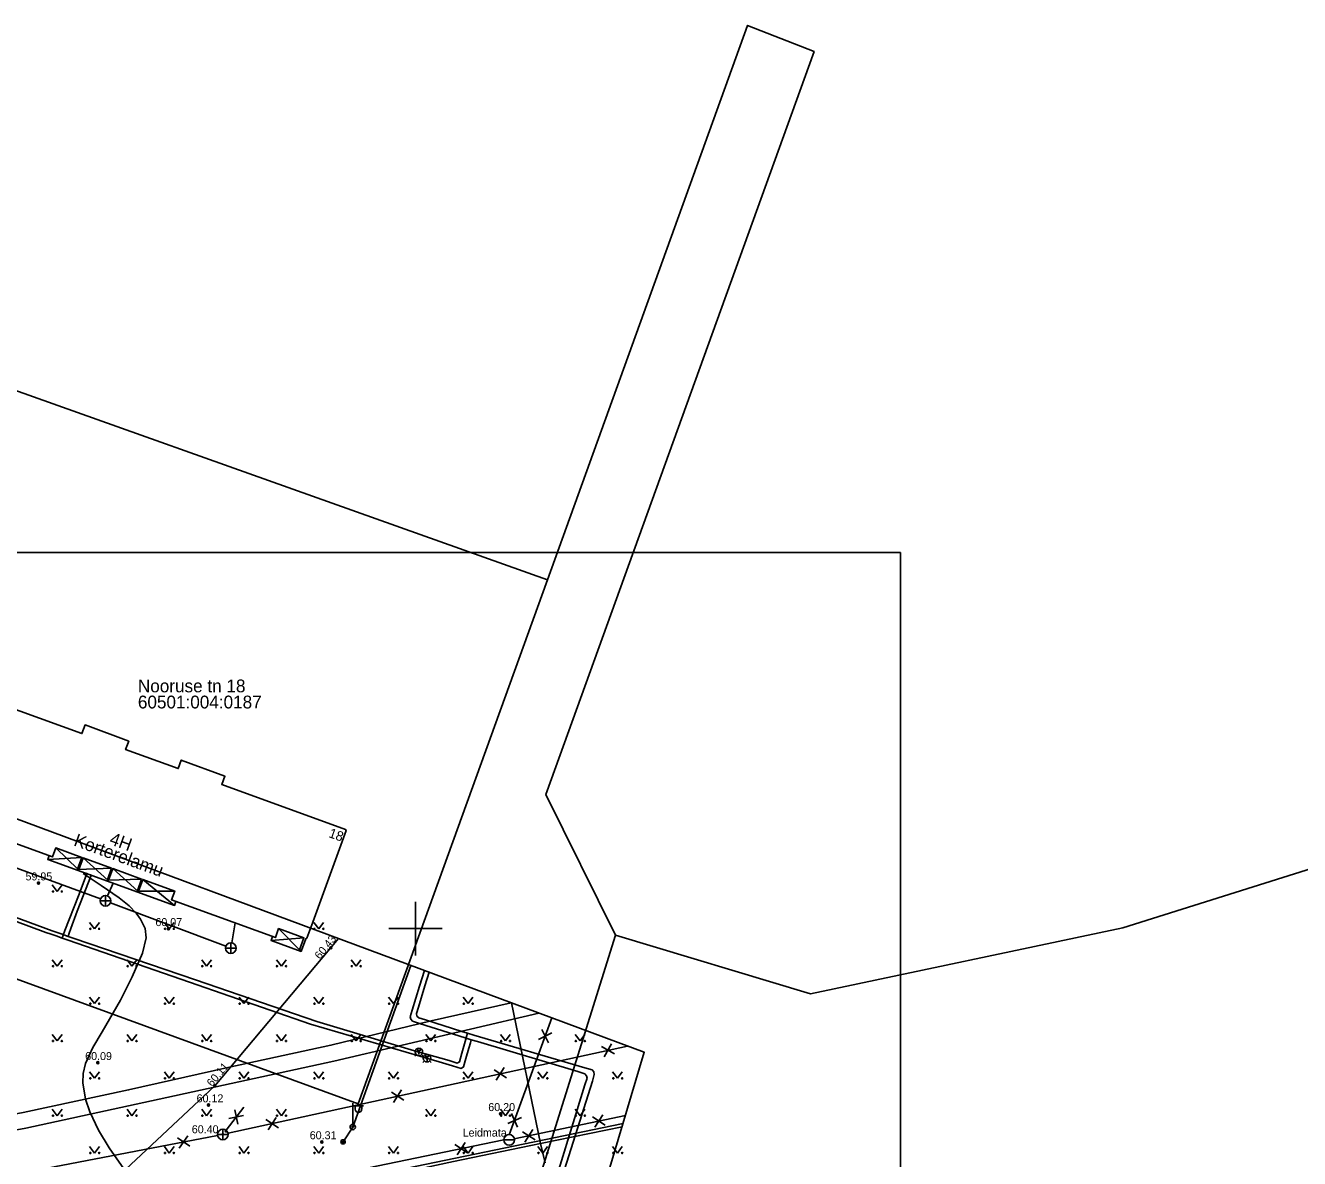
# Model space of a CAD drawing. Extents: x 634950 to 635515, y 6467879 to 6468335.
# Drawn here: x 635113.5 to 635232.8, y 6468228.5 to 6468334.6 of the extents above; entities that cross this region are included whole.
import ezdxf

# ---------------------------------------------------------------- set-up
doc = ezdxf.new("R2010")
doc.units = 0
for name, color, linetype in [('HALJASTUS', 7, 'Continuous'), ('HOONE', 7, 'Continuous'), ('HORISONTAAL-EH2000', 7, 'Continuous'), ('KKAEV', 7, 'Continuous'), ('KORGUS-EH2000', 7, 'Continuous'), ('KTRASS', 7, 'Continuous'), ('MOOTMPUNKT', 7, 'Continuous'), ('MOOTPIIR', 7, 'Continuous'), ('MPKAABEL', 7, 'Continuous'), ('MPOHULIIN', 7, 'Continuous'), ('PIIR', 7, 'Continuous'), ('POST', 7, 'Continuous'), ('TEE', 7, 'Continuous'), ('TKAEV', 7, 'Continuous'), ('TTRASS', 7, 'Continuous'), ('VKAEV', 7, 'Continuous'), ('VORK', 7, 'Continuous'), ('VORMISTUS', 7, 'Continuous'), ('VTRASS', 7, 'Continuous')]:
    doc.layers.add(name, color=color, linetype=linetype)

msp = doc.modelspace()

# ---------------------------------------------------------------- linework, layer by layer
at = {"layer": 'HALJASTUS'}
for p, q in [((635115.98, 6468254.09), (635116.44, 6468253.48)), ((635116.44, 6468253.48), (635116.89, 6468254.09)), ((635119.48, 6468250.59), (635119.94, 6468249.98)), ((635119.94, 6468249.98), (635120.39, 6468250.59)), ((635126.48, 6468250.59), (635126.94, 6468249.98)), ((635126.94, 6468249.98), (635127.39, 6468250.59)), ((635140.48, 6468250.59), (635140.94, 6468249.98)), ((635140.94, 6468249.98), (635141.39, 6468250.59)), ((635115.98, 6468247.09), (635116.44, 6468246.48)), ((635116.44, 6468246.48), (635116.89, 6468247.09)), ((635122.98, 6468247.09), (635123.44, 6468246.48)), ((635123.44, 6468246.48), (635123.89, 6468247.09)), ((635129.98, 6468247.09), (635130.44, 6468246.48)), ((635130.44, 6468246.48), (635130.89, 6468247.09)), ((635136.98, 6468247.09), (635137.44, 6468246.48)), ((635137.44, 6468246.48), (635137.89, 6468247.09)), ((635143.98, 6468247.09), (635144.44, 6468246.48)), ((635144.44, 6468246.48), (635144.89, 6468247.09)), ((635119.48, 6468243.59), (635119.94, 6468242.98)), ((635119.94, 6468242.98), (635120.39, 6468243.59)), ((635126.48, 6468243.59), (635126.94, 6468242.98)), ((635126.94, 6468242.98), (635127.39, 6468243.59)), ((635133.48, 6468243.59), (635133.94, 6468242.98)), ((635133.94, 6468242.98), (635134.39, 6468243.59)), ((635140.48, 6468243.59), (635140.94, 6468242.98)), ((635140.94, 6468242.98), (635141.39, 6468243.59)), ((635147.48, 6468243.59), (635147.94, 6468242.98)), ((635147.94, 6468242.98), (635148.39, 6468243.59)), ((635154.48, 6468243.59), (635154.94, 6468242.98)), ((635154.94, 6468242.98), (635155.39, 6468243.59)), ((635115.98, 6468240.09), (635116.44, 6468239.48)), ((635116.44, 6468239.48), (635116.89, 6468240.09)), ((635122.98, 6468240.09), (635123.44, 6468239.48)), ((635123.44, 6468239.48), (635123.89, 6468240.09)), ((635129.98, 6468240.09), (635130.44, 6468239.48)), ((635130.44, 6468239.48), (635130.89, 6468240.09)), ((635136.98, 6468240.09), (635137.44, 6468239.48)), ((635137.44, 6468239.48), (635137.89, 6468240.09)), ((635143.98, 6468240.09), (635144.44, 6468239.48)), ((635144.44, 6468239.48), (635144.89, 6468240.09)), ((635150.98, 6468240.09), (635151.44, 6468239.48)), ((635151.44, 6468239.48), (635151.89, 6468240.09)), ((635157.98, 6468240.09), (635158.44, 6468239.48)), ((635158.44, 6468239.48), (635158.89, 6468240.09)), ((635164.98, 6468240.09), (635165.44, 6468239.48)), ((635165.44, 6468239.48), (635165.89, 6468240.09)), ((635119.48, 6468236.59), (635119.94, 6468235.98)), ((635119.94, 6468235.98), (635120.39, 6468236.59)), ((635126.48, 6468236.59), (635126.94, 6468235.98)), ((635126.94, 6468235.98), (635127.39, 6468236.59)), ((635133.48, 6468236.59), (635133.94, 6468235.98)), ((635133.94, 6468235.98), (635134.39, 6468236.59)), ((635140.48, 6468236.59), (635140.94, 6468235.98)), ((635140.94, 6468235.98), (635141.39, 6468236.59)), ((635147.48, 6468236.59), (635147.94, 6468235.98)), ((635147.94, 6468235.98), (635148.39, 6468236.59)), ((635154.48, 6468236.59), (635154.94, 6468235.98)), ((635154.94, 6468235.98), (635155.39, 6468236.59)), ((635161.48, 6468236.59), (635161.94, 6468235.98)), ((635161.94, 6468235.98), (635162.39, 6468236.59)), ((635168.48, 6468236.59), (635168.94, 6468235.98)), ((635168.94, 6468235.98), (635169.39, 6468236.59)), ((635115.98, 6468233.09), (635116.44, 6468232.48)), ((635116.44, 6468232.48), (635116.89, 6468233.09)), ((635122.98, 6468233.09), (635123.44, 6468232.48)), ((635123.44, 6468232.48), (635123.89, 6468233.09)), ((635129.98, 6468233.09), (635130.44, 6468232.48)), ((635130.44, 6468232.48), (635130.89, 6468233.09)), ((635136.98, 6468233.09), (635137.44, 6468232.48)), ((635137.44, 6468232.48), (635137.89, 6468233.09)), ((635150.98, 6468233.09), (635151.44, 6468232.48)), ((635151.44, 6468232.48), (635151.89, 6468233.09)), ((635157.98, 6468233.09), (635158.44, 6468232.48)), ((635158.44, 6468232.48), (635158.89, 6468233.09)), ((635164.98, 6468233.09), (635165.44, 6468232.48)), ((635165.44, 6468232.48), (635165.89, 6468233.09)), ((635119.48, 6468229.59), (635119.94, 6468228.98)), ((635119.94, 6468228.98), (635120.39, 6468229.59)), ((635126.48, 6468229.59), (635126.94, 6468228.98)), ((635126.94, 6468228.98), (635127.39, 6468229.59)), ((635133.48, 6468229.59), (635133.94, 6468228.98)), ((635133.94, 6468228.98), (635134.39, 6468229.59)), ((635140.48, 6468229.59), (635140.94, 6468228.98)), ((635140.94, 6468228.98), (635141.39, 6468229.59)), ((635147.48, 6468229.59), (635147.94, 6468228.98)), ((635147.94, 6468228.98), (635148.39, 6468229.59)), ((635154.48, 6468229.59), (635154.94, 6468228.98)), ((635154.94, 6468228.98), (635155.39, 6468229.59)), ((635161.48, 6468229.59), (635161.94, 6468228.98)), ((635161.94, 6468228.98), (635162.39, 6468229.59)), ((635168.48, 6468229.59), (635168.94, 6468228.98)), ((635168.94, 6468228.98), (635169.39, 6468229.59))]:
    msp.add_line(p, q, dxfattribs=at)
for centre in [(635116.04, 6468253.48), (635116.87, 6468253.48), (635119.54, 6468249.98), (635120.37, 6468249.98), (635126.54, 6468249.98), (635127.37, 6468249.98), (635140.54, 6468249.98), (635141.37, 6468249.98), (635116.04, 6468246.48), (635116.87, 6468246.48), (635123.04, 6468246.48), (635123.87, 6468246.48), (635130.04, 6468246.48), (635130.87, 6468246.48), (635137.04, 6468246.48), (635137.87, 6468246.48), (635144.04, 6468246.48), (635144.87, 6468246.48), (635119.54, 6468242.98), (635120.37, 6468242.98), (635126.54, 6468242.98), (635127.37, 6468242.98), (635133.54, 6468242.98), (635134.37, 6468242.98), (635140.54, 6468242.98), (635141.37, 6468242.98), (635147.54, 6468242.98), (635148.37, 6468242.98), (635154.54, 6468242.98), (635155.37, 6468242.98), (635116.04, 6468239.48), (635116.87, 6468239.48), (635123.04, 6468239.48), (635123.87, 6468239.48), (635130.04, 6468239.48), (635130.87, 6468239.48), (635137.04, 6468239.48), (635137.87, 6468239.48), (635144.04, 6468239.48), (635144.87, 6468239.48), (635151.04, 6468239.48), (635151.87, 6468239.48), (635158.04, 6468239.48), (635158.87, 6468239.48), (635165.04, 6468239.48), (635165.87, 6468239.48), (635119.54, 6468235.98), (635120.37, 6468235.98), (635126.54, 6468235.98), (635127.37, 6468235.98), (635133.54, 6468235.98), (635134.37, 6468235.98), (635140.54, 6468235.98), (635141.37, 6468235.98), (635147.54, 6468235.98), (635148.37, 6468235.98), (635154.54, 6468235.98), (635155.37, 6468235.98), (635161.54, 6468235.98), (635162.37, 6468235.98), (635168.54, 6468235.98), (635169.37, 6468235.98), (635116.04, 6468232.48), (635116.87, 6468232.48), (635123.04, 6468232.48), (635123.87, 6468232.48), (635130.04, 6468232.48), (635130.87, 6468232.48), (635137.04, 6468232.48), (635137.87, 6468232.48), (635151.04, 6468232.48), (635151.87, 6468232.48), (635158.04, 6468232.48), (635158.87, 6468232.48), (635165.04, 6468232.48), (635165.87, 6468232.48), (635119.54, 6468228.98), (635120.37, 6468228.98), (635126.54, 6468228.98), (635127.37, 6468228.98), (635133.54, 6468228.98), (635134.37, 6468228.98), (635140.54, 6468228.98), (635141.37, 6468228.98), (635147.54, 6468228.98), (635148.37, 6468228.98), (635154.54, 6468228.98), (635155.37, 6468228.98), (635161.54, 6468228.98), (635162.37, 6468228.98), (635168.54, 6468228.98), (635169.37, 6468228.98)]:
    msp.add_circle(centre, 0.055, dxfattribs=at)
at = {"layer": 'HOONE'}
for points in [[(635107.16, 6468272.48), (635118.75, 6468268.27), (635119.05, 6468269.09), (635123.14, 6468267.56), (635122.85, 6468266.78), (635127.78, 6468264.99), (635128.07, 6468265.79), (635132.15, 6468264.28), (635131.86, 6468263.51), (635143.46, 6468259.3), (635143.51, 6468259.18), (635140.38, 6468250.62)], [(635140.38, 6468250.62), (635139.83, 6468249.11), (635139.73, 6468249.05), (635139.33, 6468247.95), (635139.15, 6468248.01), (635139.56, 6468249.14), (635137.18, 6468250), (635136.88, 6468249.16), (635127.15, 6468252.69), (635127.46, 6468253.52), (635124.46, 6468254.61), (635124.06, 6468253.5), (635123.95, 6468253.54), (635124.35, 6468254.65), (635121.65, 6468255.63), (635121.25, 6468254.53), (635121.14, 6468254.57), (635121.54, 6468255.67), (635118.86, 6468256.64), (635118.46, 6468255.53), (635118.35, 6468255.56), (635118.75, 6468256.68), (635116.31, 6468257.56), (635116, 6468256.72), (635105.72, 6468260.46)], [(635127.57, 6468252.54), (635127.44, 6468252.17), (635115.56, 6468256.49), (635115.69, 6468256.84)], [(635118.75, 6468256.68), (635115.56, 6468256.49)], [(635116.31, 6468257.56), (635118.4, 6468255.54)], [(635118.86, 6468256.64), (635121.19, 6468254.55)], [(635121.54, 6468255.67), (635118.4, 6468255.54)], [(635121.65, 6468255.63), (635124, 6468253.52)], [(635124.35, 6468254.65), (635121.19, 6468254.55)], [(635127.44, 6468252.17), (635124.46, 6468254.61)], [(635124, 6468253.52), (635127.46, 6468253.52)], [(635139.32, 6468247.95), (635139.29, 6468247.87), (635136.48, 6468248.9), (635136.61, 6468249.26)], [(635139.29, 6468247.87), (635137.18, 6468250)], [(635136.48, 6468248.9), (635139.56, 6468249.14)]]:
    msp.add_lwpolyline(points, dxfattribs=at)
at = {"layer": 'HORISONTAAL-EH2000'}
msp.add_lwpolyline([(635118.87, 6468255.17), (635120.56, 6468254.03), (635122.24, 6468252.88), (635123.18, 6468252.13), (635123.83, 6468251.45), (635124.25, 6468250.9), (635124.67, 6468250.03), (635124.76, 6468249.15), (635124.42, 6468247.69), (635123.47, 6468245.48), (635122.38, 6468243.3), (635120.64, 6468240.33), (635119.77, 6468238.86), (635119.1, 6468237.37), (635118.88, 6468236.43), (635118.84, 6468235.57), (635119.09, 6468234.02), (635119.49, 6468232.85), (635120.32, 6468231.12), (635121.32, 6468229.47), (635122.69, 6468227.5), (635124.87, 6468224.84), (635125.42, 6468224.27)], dxfattribs=at)
at = {"layer": 'KKAEV'}
for p, q in [((635120.96, 6468252.11), (635120.96, 6468253.11)), ((635120.46, 6468252.61), (635121.46, 6468252.61)), ((635132.21, 6468248.18), (635133.21, 6468248.18)), ((635132.71, 6468247.68), (635132.71, 6468248.68)), ((635131.46, 6468230.72), (635132.46, 6468230.72)), ((635131.96, 6468230.22), (635131.96, 6468231.22))]:
    msp.add_line(p, q, dxfattribs=at)
for centre in [(635120.96, 6468252.61), (635132.71, 6468248.18), (635131.96, 6468230.72)]:
    msp.add_circle(centre, 0.5, dxfattribs=at)
at = {"layer": 'KORGUS-EH2000'}
for centre in [(635114.69, 6468254.27), (635126.86, 6468249.99), (635142.08, 6468248.21), (635142.08, 6468248.21), (635120.24, 6468237.44), (635131.21, 6468235.28), (635130.61, 6468233.48), (635157.99, 6468232.66), (635141.23, 6468230.02)]:
    msp.add_circle(centre, 0.1, dxfattribs=at)
at = {"layer": 'KTRASS'}
for p, q in [((635132.45, 6468230.83), (635169.86, 6468239)), ((635167.43, 6468238.95), (635168.65, 6468238.26)), ((635167.7, 6468238), (635168.39, 6468239.21)), ((635157.37, 6468236.78), (635158.54, 6468236.02)), ((635157.58, 6468235.81), (635158.33, 6468236.99)), ((635147.75, 6468234.68), (635148.92, 6468233.92)), ((635147.95, 6468233.71), (635148.71, 6468234.89)), ((635133.92, 6468233.27), (635132.27, 6468231.12)), ((635133.07, 6468233.04), (635133.36, 6468231.67)), ((635132.53, 6468232.2), (635133.9, 6468232.5)), ((635135.99, 6468232.11), (635137.17, 6468231.35)), ((635136.2, 6468231.14), (635136.95, 6468232.32)), ((635088.65, 6468222.44), (635131.47, 6468230.63)), ((635127.7, 6468230.41), (635128.86, 6468229.62)), ((635127.88, 6468229.44), (635128.67, 6468230.6))]:
    msp.add_line(p, q, dxfattribs=at)
for points in [[(635120.49, 6468252.78), (635108.88, 6468257.03)], [(635121.16, 6468253.07), (635121.68, 6468254.26)], [(635132.24, 6468248.36), (635121.43, 6468252.43)], [(635133.11, 6468250.53), (635132.79, 6468248.67)], [(635132.45, 6468224.1), (635169.46, 6468231.76)]]:
    msp.add_lwpolyline(points, dxfattribs=at)
at = {"layer": 'MOOTMPUNKT'}
for centre in [(635114.69, 6468254.27), (635126.86, 6468249.99), (635142.08, 6468248.21), (635150.33, 6468238.45), (635120.24, 6468237.44), (635151.09, 6468237.86), (635131.21, 6468235.28), (635130.61, 6468233.48), (635157.99, 6468232.66), (635144.13, 6468231.41), (635131.96, 6468230.72), (635132.25, 6468231.03), (635141.23, 6468230.02), (635143.23, 6468230.03)]:
    msp.add_circle(centre, 0.075, dxfattribs=at)
at = {"layer": 'MOOTPIIR'}
msp.add_lwpolyline([(635068.23, 6468219.77), (635088.93, 6468269.11), (635171.44, 6468238.42), (635140.15, 6468133.31)], dxfattribs=at)
at = {"layer": 'MPKAABEL'}
for points in [[(635158.99, 6468243.05), (635151.47, 6468241.35), (635142.08, 6468239.07), (635132.42, 6468236.98), (635123.13, 6468234.89), (635113.24, 6468232.77), (635103.53, 6468230.94), (635093.73, 6468229.18), (635084.58, 6468227.52), (635078.06, 6468225.31), (635076.61, 6468224.4), (635071.93, 6468219.16), (635070.94, 6468215.65), (635072.52, 6468205.77), (635075.54, 6468196.35), (635081.1, 6468183.66), (635081.11, 6468182.29), (635078.32, 6468173.25), (635076.07, 6468169.62), (635075.91, 6468169.37)], [(635076.64, 6468169.01), (635078.04, 6468169.95), (635079.62, 6468172.52), (635082.6, 6468182.12), (635082.55, 6468184.11), (635076.93, 6468196.86), (635073.97, 6468206.11), (635072.47, 6468215.54), (635073.26, 6468218.42), (635077.58, 6468223.23), (635078.67, 6468223.93), (635084.93, 6468226.06), (635113.5, 6468231.3), (635142.37, 6468237.59), (635161.56, 6468242.09)]]:
    msp.add_lwpolyline(points, dxfattribs=at)
at = {"layer": 'MPOHULIIN'}
msp.add_lwpolyline([(635149.56, 6468246.56), (635144.13, 6468231.41)], dxfattribs=at)
at = {"layer": 'PIIR'}
for points in [[(635023.81, 6468237.14), (635069.27, 6468219), (635084.02, 6468255.72), (635144.64, 6468233.59), (635162.37, 6468282.69), (635181.12, 6468334.61), (635187.35, 6468332.17), (635162.23, 6468262.58), (635168.74, 6468249.4), (635132.21, 6468132.65), (635081.62, 6468154), (635090.52, 6468169.62), (635062.87, 6468182.63), (635074.96, 6468209.63), (635019.93, 6468225.4)], [(635162.37, 6468282.69), (635144.64, 6468233.59), (635084.02, 6468255.72), (635097.24, 6468288.71), (635089.22, 6468300.24), (635092.18, 6468307.67)]]:
    msp.add_lwpolyline(points, close=True, dxfattribs=at)
msp.add_lwpolyline([(635242.4, 6468036.15), (635214.39, 6468048.09), (635138.45, 6468083.24), (635145, 6468105.92), (635138.03, 6468109.47), (635140.87, 6468128.84), (635132.21, 6468132.65), (635168.74, 6468249.4), (635187.02, 6468243.9), (635216.27, 6468250.07), (635271.2, 6468267.35)], dxfattribs=at)
at = {"layer": 'POST'}
for p, q in [((635144.13, 6468231.66), (635144.13, 6468233.66)), ((635144.13, 6468233.41), (635145.13, 6468233.41)), ((635144.35, 6468233.09), (635144.35, 6468233.41)), ((635144.97, 6468233.09), (635144.97, 6468233.41)), ((635144.13, 6468231.41), (635144.13, 6468231.41))]:
    msp.add_line(p, q, dxfattribs=at)
msp.add_lwpolyline([(635143.23, 6468230.03), (635144.13, 6468231.41)], dxfattribs=at)
for centre, radius in [((635144.13, 6468231.41), 0.25), ((635143.23, 6468230.03), 0.2)]:
    msp.add_circle(centre, radius, dxfattribs=at)
msp.add_arc((635144.66, 6468233.09), 0.306, 180, 0, dxfattribs=at)
at = {"layer": 'TEE'}
msp.add_lwpolyline([(635068.27, 6468136.28), (635073.52, 6468152.83), (635077.27, 6468164.26), (635078.06, 6468166.89), (635079.08, 6468169.41), (635082.73, 6468175.07), (635091.91, 6468187.68), (635099.09, 6468197.84), (635103.11, 6468204.65), (635107.78, 6468212.19), (635111.6, 6468217.11), (635113.3, 6468218.47), (635120.36, 6468225.12), (635131.21, 6468235.28), (635142.81, 6468249.08)], dxfattribs=at)
at = {"layer": 'TKAEV'}
for p, q in [((635150.16, 6468238.63), (635150.51, 6468238.63)), ((635150.33, 6468238.21), (635150.33, 6468238.63)), ((635150.09, 6468238.2), (635149.95, 6468238.06)), ((635150.58, 6468238.2), (635150.72, 6468238.06)), ((635150.84, 6468237.61), (635150.7, 6468237.47)), ((635150.91, 6468238.03), (635151.26, 6468238.03)), ((635151.09, 6468237.61), (635151.09, 6468238.03)), ((635151.33, 6468237.61), (635151.47, 6468237.47))]:
    msp.add_line(p, q, dxfattribs=at)
for centre in [(635150.33, 6468238.45), (635151.09, 6468237.86)]:
    msp.add_circle(centre, 0.35, dxfattribs=at)
at = {"layer": 'TTRASS'}
for points in [[(635155.24, 6468239.59), (635155.16, 6468239.31), (635155.01, 6468238.79), (635154.73, 6468237.83), (635154.5, 6468237.04), (635154.28, 6468236.9), (635153.48, 6468237.16), (635151.91, 6468237.62), (635151.15, 6468237.85), (635150.43, 6468238.06), (635140.16, 6468241.05), (635128.82, 6468245), (635117.46, 6468248.92), (635116.89, 6468249.12), (635116.33, 6468249.32), (635115.87, 6468249.48), (635115.38, 6468249.65), (635104.11, 6468253.82), (635092.89, 6468258.09), (635085.4, 6468260.7)], [(635154.88, 6468240.21), (635154.79, 6468239.89), (635154.66, 6468239.42), (635154.36, 6468238.35), (635154.12, 6468237.52), (635153.9, 6468237.4), (635153.15, 6468237.65), (635151.03, 6468238.23), (635150.32, 6468238.44), (635149.59, 6468238.66), (635140.76, 6468241.29), (635129.4, 6468245.21), (635118.04, 6468249.08), (635117.46, 6468249.28), (635116.9, 6468249.48), (635116.43, 6468249.64), (635115.96, 6468249.81), (635104.68, 6468253.95), (635093.48, 6468258.29), (635085.58, 6468261.12)], [(635116.89, 6468249.12), (635117, 6468249.4), (635117.17, 6468249.84), (635118.43, 6468253.09), (635119.25, 6468255.22)], [(635117.46, 6468249.28), (635117.57, 6468249.58), (635117.72, 6468250), (635118.31, 6468251.63), (635119.65, 6468255.08)], [(635162.34, 6468223.89), (635165.88, 6468235.37), (635166.1, 6468235.98), (635166.04, 6468236.22), (635165.87, 6468236.4), (635165.22, 6468236.62), (635155.82, 6468239.42), (635155.24, 6468239.59), (635154.65, 6468239.77), (635150.39, 6468241.11), (635149.73, 6468241.33), (635149.57, 6468241.51), (635149.51, 6468241.75), (635149.71, 6468242.35), (635150.38, 6468244.61), (635150.85, 6468246.08)], [(635162.98, 6468224.27), (635166.58, 6468235.71), (635166.76, 6468236.35), (635166.72, 6468236.6), (635166.55, 6468236.78), (635165.89, 6468236.95), (635155.49, 6468240.03), (635154.88, 6468240.21), (635154.35, 6468240.37), (635150.94, 6468241.46), (635150.33, 6468241.64), (635150.15, 6468241.81), (635150.1, 6468242.04), (635150.29, 6468242.64), (635150.89, 6468244.64), (635151.29, 6468245.91)]]:
    msp.add_lwpolyline(points, dxfattribs=at)
at = {"layer": 'VKAEV'}
msp.add_line((635158.29, 6468230.21), (635159.29, 6468230.21), dxfattribs=at)
msp.add_circle((635158.79, 6468230.21), 0.5, dxfattribs=at)
at = {"layer": 'VORK'}
for p, q in [((635150, 6468252.5), (635150, 6468247.5)), ((635147.5, 6468250), (635152.5, 6468250))]:
    msp.add_line(p, q, dxfattribs=at)
at = {"layer": 'VORMISTUS'}
msp.add_lwpolyline([(635195.44, 6468285.24), (635195.44, 6468000.24), (635022.94, 6468000.24), (635022.94, 6468285.24), (635195.44, 6468285.24)], dxfattribs=at)
at = {"layer": 'VTRASS'}
for p, q in [((635161.53, 6468239.63), (635162.79, 6468240.23)), ((635162.46, 6468239.3), (635161.86, 6468240.56)), ((635159.57, 6468231.39), (635159, 6468232.67)), ((635166.8, 6468231.39), (635167.56, 6468232.56)), ((635158.65, 6468231.74), (635159.93, 6468232.32)), ((635166.6, 6468232.36), (635167.77, 6468231.59)), ((635160.05, 6468230.98), (635161.22, 6468230.22)), ((635160.26, 6468230.01), (635161.02, 6468231.18)), ((635153.7, 6468229.78), (635154.87, 6468229)), ((635153.9, 6468228.81), (635154.67, 6468229.97))]:
    msp.add_line(p, q, dxfattribs=at)
for points in [[(635159, 6468243.04), (635161.72, 6468229.87), (635162.17, 6468228.07)], [(635158.8, 6468230.7), (635162.78, 6468241.64)], [(635169.36, 6468231.43), (635161.72, 6468229.87), (635153.57, 6468228.18), (635141.85, 6468225.66), (635131.62, 6468223.52), (635122.3, 6468221.31), (635106.75, 6468217.55), (635092.27, 6468214.15), (635089.03, 6468214.7), (635085.42, 6468220.86), (635081.05, 6468226.5), (635075.36, 6468233.34), (635075.17, 6468233.47)], [(635159.27, 6468230.31), (635169.68, 6468232.5)], [(635090.46, 6468216.2), (635158.28, 6468230.22)]]:
    msp.add_lwpolyline(points, dxfattribs=at)

# ---------------------------------------------------------------- texts
at = {"layer": 'HOONE'}
for s, height, rotation, p in [('Korterelamu', 1.2, 340.051, (635117.91, 6468257.81)), ('4H', 1.2, 340.051, (635121.25, 6468257.94)), ('18', 0.9, 340.6999, (635141.81, 6468258.59))]:
    msp.add_text(s, height=height, rotation=rotation, dxfattribs=at).set_placement(p)
at = {"layer": 'KORGUS-EH2000'}
for s, p in [('59.95', (635113.47, 6468254.52)), ('60.07', (635125.64, 6468250.24)), ('60.09', (635119.06, 6468237.69)), ('60.12', (635129.5, 6468233.73)), ('60.20', (635156.83, 6468232.91)), ('60.40', (635129.05, 6468230.83)), ('60.31', (635140.1, 6468230.27))]:
    msp.add_text(s, height=0.75, dxfattribs=at).set_placement(p)
for s, rotation, p in [('60.43', 50.8414, (635141.06, 6468247.07)), ('60.11', 50.2893, (635130.95, 6468235.14))]:
    msp.add_text(s, height=0.75, rotation=rotation, dxfattribs=at).set_placement(p)
at = {"layer": 'PIIR'}
for s, p in [('Nooruse tn 18', (635124, 6468272.14)), ('60501:004:0187', (635124, 6468270.63))]:
    msp.add_text(s, height=1.2, dxfattribs=at).set_placement(p)
at = {"layer": 'VKAEV'}
msp.add_text('Leidmata', height=0.75, dxfattribs=at).set_placement((635154.43, 6468230.52))

doc.saveas('drawing.dxf')
